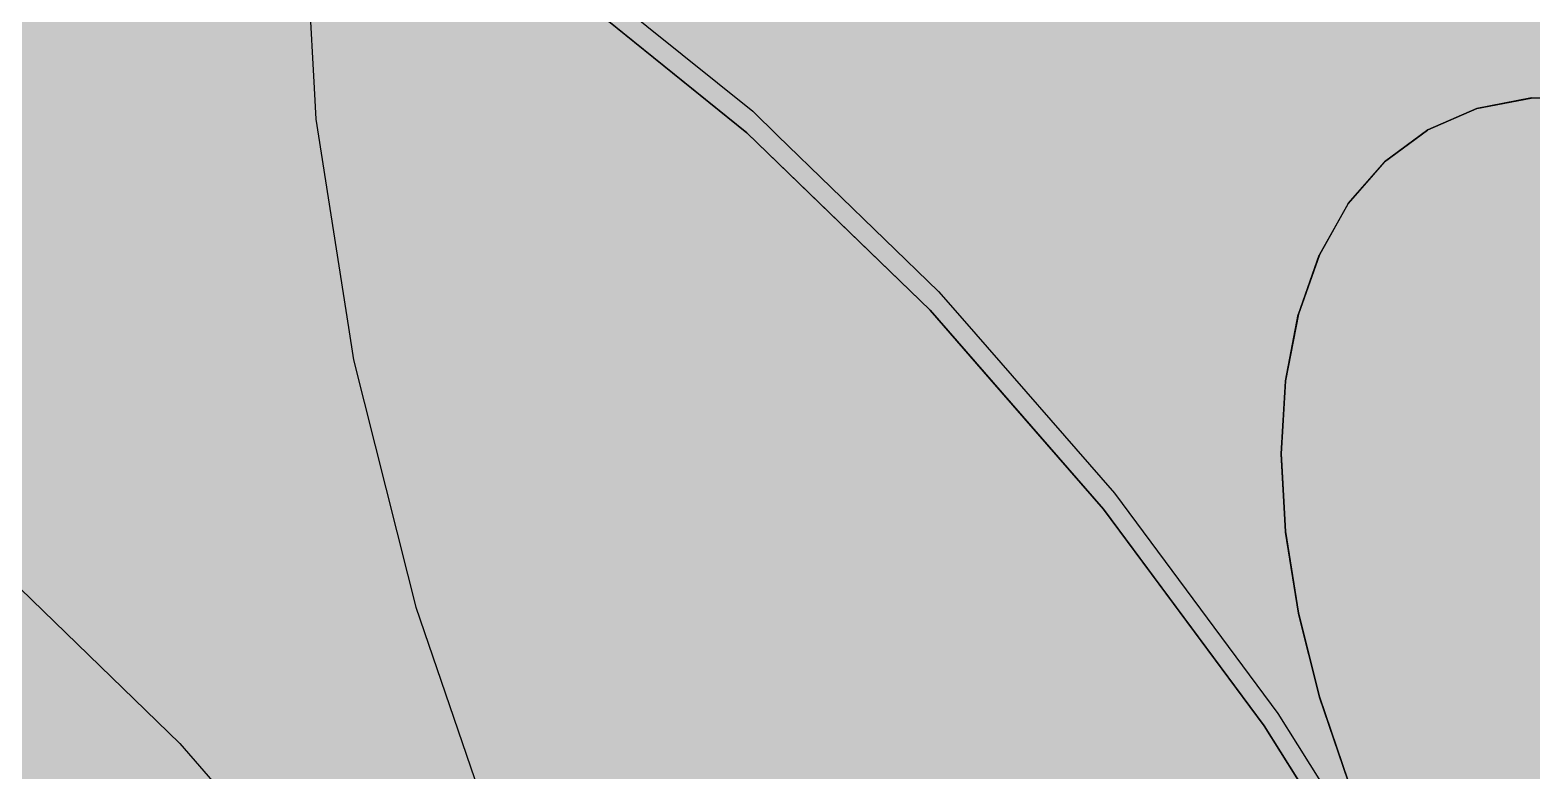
# Model space of a CAD drawing. Extents: x 0 to 420, y 0 to 297.
# Drawn here: x 279 to 298.11, y 219.6 to 229.03 of the extents above; entities that cross this region are included whole.
import ezdxf

# ---------------------------------------------------------------- set-up
doc = ezdxf.new("R2010")
doc.units = 0
doc.layers.add('SOMBRA', color=8, linetype='CONTINUOUS')
doc.layers.add('VISIBLE', color=7, linetype='CONTINUOUS')

msp = doc.modelspace()

# ---------------------------------------------------------------- linework, layer by layer
at = {"layer": 'SOMBRA', "color": 253}
for points in [[(297.7483, 229.0853), (294.0907, 244.1821), (298.7222, 228.5968)], [(298.7222, 228.5968), (294.0907, 244.1821), (296.4204, 243.7502)], [(298.7222, 228.5968), (296.4204, 243.7502), (299.6128, 228.15)], [(299.6128, 228.15), (296.4204, 243.7502), (298.8335, 242.9113)], [(282.6405, 233.5622), (282.5011, 231.1874), (272.9551, 225.676)], [(282.6405, 233.5622), (272.9551, 225.676), (273.0388, 227.1017)], [(273.0945, 228.0509), (282.6405, 233.5622), (273.0388, 227.1017)], [(282.5011, 231.1874), (282.4795, 230.8202), (272.9336, 225.3089)], [(282.5011, 231.1874), (272.9336, 225.3089), (272.9551, 225.676)], [(286.9307, 228.2504), (282.4795, 230.8202), (282.5011, 231.1874)], [(286.9307, 228.2504), (282.5011, 231.1874), (287.0536, 230.3434)], [(272.9336, 225.3089), (282.4795, 230.8202), (272.9893, 224.2954)], [(282.4795, 230.8202), (273.073, 222.7732), (272.9893, 224.2954)], [(282.4795, 230.8202), (282.6189, 228.2845), (273.073, 222.7732)], [(282.6189, 228.2845), (282.4795, 230.8202), (286.9307, 228.2504)], [(299.3493, 230.254), (299.0488, 230.5986), (290.5635, 225.6996)], [(286.9307, 228.2504), (287.0536, 230.3434), (289.9561, 228.2264)], [(289.9561, 228.2264), (287.0536, 230.3434), (290.2478, 229.7513)], [(299.3493, 230.254), (290.5635, 225.6996), (292.0024, 226.0123)], [(301.2886, 228.03), (299.3493, 230.254), (292.0024, 226.0123)], [(289.9561, 228.2264), (290.2478, 229.7513), (291.9855, 228.2104)], [(291.9855, 228.2104), (290.2478, 229.7513), (292.3905, 229.3541)], [(293.9738, 229.0606), (294.5876, 229.7669), (295.2294, 228.8278)], [(295.2294, 228.8278), (294.5876, 229.7669), (295.8881, 229.3148)], [(295.8881, 229.3148), (296.6392, 229.6418), (296.9782, 228.9358)], [(296.9782, 228.9358), (296.6392, 229.6418), (297.7483, 229.0853)], [(291.9855, 228.2104), (292.3905, 229.3541), (293.4851, 228.1985)], [(293.4851, 228.1985), (292.3905, 229.3541), (293.9738, 229.0606)], [(295.2294, 228.8278), (295.8881, 229.3148), (296.2819, 228.6327)], [(296.2819, 228.6327), (295.8881, 229.3148), (296.9782, 228.9358)], [(293.4851, 228.1985), (293.9738, 229.0606), (294.6743, 228.1891)], [(294.6743, 228.1891), (293.9738, 229.0606), (295.2294, 228.8278)], [(296.2819, 228.6327), (296.9782, 228.9358), (297.2061, 228.4614)], [(296.9782, 228.9358), (297.7483, 229.0853), (297.9355, 228.603)], [(297.2061, 228.4614), (296.9782, 228.9358), (297.9355, 228.603)], [(297.9355, 228.603), (297.7483, 229.0853), (298.7222, 228.5968)], [(294.6743, 228.1891), (295.2294, 228.8278), (295.6712, 228.1812)], [(295.6712, 228.1812), (295.2294, 228.8278), (296.2819, 228.6327)], [(295.6712, 228.1812), (296.2819, 228.6327), (296.5466, 228.1743)], [(296.5466, 228.1743), (296.2819, 228.6327), (297.2061, 228.4614)], [(297.2061, 228.4614), (297.9355, 228.603), (298.0512, 228.3047)], [(298.0512, 228.3047), (297.9355, 228.603), (298.8108, 228.2987)], [(297.9355, 228.603), (298.7222, 228.5968), (298.8108, 228.2987)], [(296.5466, 228.1743), (297.2061, 228.4614), (297.347, 228.1679)], [(297.347, 228.1679), (297.2061, 228.4614), (298.0512, 228.3047)], [(282.6189, 228.2845), (273.0945, 222.3811), (273.073, 222.7732)], [(282.6189, 228.2845), (282.6405, 227.8925), (273.0945, 222.3811)], [(287.0535, 226.0155), (282.6405, 227.8925), (282.6189, 228.2845)], [(287.0535, 226.0155), (282.6189, 228.2845), (286.9307, 228.2504)], [(287.0535, 226.0155), (286.9307, 228.2504), (289.8583, 226.5601)], [(289.8583, 226.5601), (286.9307, 228.2504), (289.9561, 228.2264)], [(289.8583, 226.5601), (289.9561, 228.2264), (291.7397, 226.9255)], [(291.7397, 226.9255), (289.9561, 228.2264), (291.9855, 228.2104)], [(291.7397, 226.9255), (291.9855, 228.2104), (293.13, 227.1955)], [(293.13, 227.1955), (291.9855, 228.2104), (293.4851, 228.1985)], [(293.13, 227.1955), (293.4851, 228.1985), (294.2325, 227.4096)], [(294.2325, 227.4096), (293.4851, 228.1985), (294.6743, 228.1891)], [(294.2325, 227.4096), (294.6743, 228.1891), (295.1567, 227.5891)], [(295.1567, 227.5891), (294.6743, 228.1891), (295.6712, 228.1812)], [(295.1567, 227.5891), (295.6712, 228.1812), (295.9682, 227.7466)], [(295.9682, 227.7466), (295.6712, 228.1812), (296.5466, 228.1743)], [(295.9682, 227.7466), (296.5466, 228.1743), (296.7102, 227.8907)], [(296.7102, 227.8907), (296.5466, 228.1743), (297.347, 228.1679)], [(297.347, 228.1679), (298.0512, 228.3047), (298.1066, 228.1619)], [(298.1066, 228.1619), (298.0512, 228.3047), (298.8532, 228.156)], [(298.0512, 228.3047), (298.8108, 228.2987), (298.8532, 228.156)], [(292.8033, 223.131), (301.2886, 228.03), (292.0024, 226.0123)], [(301.5672, 227.6543), (301.2886, 228.03), (292.8033, 223.131)], [(296.7102, 227.8907), (297.347, 228.1679), (297.4144, 228.0275)], [(296.7886, 227.7551), (296.7102, 227.8907), (297.4144, 228.0275)], [(297.4144, 228.0275), (297.347, 228.1679), (298.1066, 228.1619)], [(273.0945, 222.3811), (282.6405, 227.8925), (273.2607, 221.3207)], [(282.6405, 227.8925), (273.5102, 219.7278), (273.2607, 221.3207)], [(282.6405, 227.8925), (283.0562, 225.2392), (273.5102, 219.7278)], [(283.0562, 225.2392), (282.6405, 227.8925), (287.0535, 226.0155)], [(296.1518, 227.4779), (295.9682, 227.7466), (296.7102, 227.8907)], [(296.1518, 227.4779), (296.7102, 227.8907), (296.7886, 227.7551)], [(301.5672, 227.6543), (292.8033, 223.131), (294.2202, 223.4125)], [(303.365, 225.2291), (301.5672, 227.6543), (294.2202, 223.4125)], [(295.4808, 227.1858), (295.1567, 227.5891), (295.9682, 227.7466)], [(295.4808, 227.1858), (295.9682, 227.7466), (296.1518, 227.4779)], [(296.2397, 227.3493), (296.1518, 227.4779), (296.7886, 227.7551)], [(293.9113, 226.5026), (293.13, 227.1955), (294.2325, 227.4096)], [(293.9113, 226.5026), (294.2325, 227.4096), (294.747, 226.8664)], [(294.747, 226.8664), (294.2325, 227.4096), (295.1567, 227.5891)], [(294.747, 226.8664), (295.1567, 227.5891), (295.4808, 227.1858)], [(295.6813, 226.9364), (295.4808, 227.1858), (296.1518, 227.4779)], [(295.6813, 226.9364), (296.1518, 227.4779), (296.2397, 227.3493)], [(295.7772, 226.8171), (295.6813, 226.9364), (296.2397, 227.3493)], [(292.9144, 226.0687), (291.7397, 226.9255), (293.13, 227.1955)], [(292.9144, 226.0687), (293.13, 227.1955), (293.9113, 226.5026)], [(295.0928, 226.5013), (294.747, 226.8664), (295.4808, 227.1858)], [(295.0928, 226.5013), (295.4808, 227.1858), (295.6813, 226.9364)], [(291.6573, 225.5215), (289.8583, 226.5601), (291.7397, 226.9255)], [(291.6573, 225.5215), (291.7397, 226.9255), (292.9144, 226.0687)], [(294.4493, 226.0256), (293.9113, 226.5026), (294.747, 226.8664)], [(294.4493, 226.0256), (294.747, 226.8664), (295.0928, 226.5013)], [(295.3067, 226.2756), (295.0928, 226.5013), (295.6813, 226.9364)], [(295.3067, 226.2756), (295.6813, 226.9364), (295.7772, 226.8171)], [(295.409, 226.1675), (295.3067, 226.2756), (295.7772, 226.8171)], [(289.9561, 224.7809), (287.0535, 226.0155), (289.8583, 226.5601)], [(289.9561, 224.7809), (289.8583, 226.5601), (291.6573, 225.5215)], [(293.7164, 225.4837), (292.9144, 226.0687), (293.9113, 226.5026)], [(293.7164, 225.4837), (293.9113, 226.5026), (294.4493, 226.0256)], [(294.8109, 225.705), (294.4493, 226.0256), (295.0928, 226.5013)], [(294.8109, 225.705), (295.0928, 226.5013), (295.3067, 226.2756)], [(295.0345, 225.5067), (294.8109, 225.705), (295.3067, 226.2756)], [(295.0345, 225.5067), (295.3067, 226.2756), (295.409, 226.1675)], [(292.8422, 224.8374), (291.6573, 225.5215), (292.9144, 226.0687)], [(292.8422, 224.8374), (292.9144, 226.0687), (293.7164, 225.4837)], [(295.1415, 225.4118), (295.0345, 225.5067), (295.409, 226.1675)], [(287.4199, 223.6769), (283.0562, 225.2392), (287.0535, 226.0155)], [(287.4199, 223.6769), (287.0535, 226.0155), (289.9561, 224.7809)], [(292.0024, 226.0123), (290.5635, 225.6996), (290.864, 225.355)], [(292.8033, 223.131), (292.0024, 226.0123), (290.864, 225.355)], [(294.2686, 225.081), (293.7164, 225.4837), (294.4493, 226.0256)], [(294.2686, 225.081), (294.4493, 226.0256), (294.8109, 225.705)], [(294.6397, 224.8103), (294.2686, 225.081), (294.8109, 225.705)], [(294.6397, 224.8103), (294.8109, 225.705), (295.0345, 225.5067)], [(291.7397, 224.0223), (289.9561, 224.7809), (291.6573, 225.5215)], [(291.7397, 224.0223), (291.6573, 225.5215), (292.8422, 224.8374)], [(294.8692, 224.6429), (294.6397, 224.8103), (295.0345, 225.5067)], [(294.8692, 224.6429), (295.0345, 225.5067), (295.1415, 225.4118)], [(290.4553, 225.4604), (280.9093, 219.949), (291.2191, 224.5844)], [(293.6511, 224.3703), (292.8422, 224.8374), (293.7164, 225.4837)], [(293.6511, 224.3703), (293.7164, 225.4837), (294.2686, 225.081)], [(294.9791, 224.5628), (294.8692, 224.6429), (295.1415, 225.4118)], [(283.0562, 225.2392), (273.5745, 219.3176), (273.5102, 219.7278)], [(283.0562, 225.2392), (283.1204, 224.829), (273.5745, 219.3176)], [(287.4199, 223.6769), (283.1204, 224.829), (283.0562, 225.2392)], [(294.8798, 220.3301), (303.365, 225.2291), (294.2202, 223.4125)], [(303.6169, 224.8286), (303.365, 225.2291), (294.8798, 220.3301)], [(294.2081, 224.0488), (293.6511, 224.3703), (294.2686, 225.081)], [(294.2081, 224.0488), (294.2686, 225.081), (294.6397, 224.8103)], [(283.8054, 222.1036), (283.1204, 224.829), (287.4199, 223.6769)], [(290.2478, 222.9192), (287.4199, 223.6769), (289.9561, 224.7809)], [(290.2478, 222.9192), (289.9561, 224.7809), (291.7397, 224.0223)], [(292.9144, 223.5226), (291.7397, 224.0223), (292.8422, 224.8374)], [(292.9144, 223.5226), (292.8422, 224.8374), (293.6511, 224.3703)], [(294.5823, 223.8327), (294.2081, 224.0488), (294.6397, 224.8103)], [(294.5823, 223.8327), (294.6397, 224.8103), (294.8692, 224.6429)], [(303.6169, 224.8286), (294.8798, 220.3301), (296.27, 220.5868)], [(305.2426, 222.2437), (303.6169, 224.8286), (296.27, 220.5868)], [(283.1159, 217.4185), (291.2191, 224.5844), (280.9093, 219.949)], [(283.1159, 217.4185), (292.6619, 222.9298), (291.2191, 224.5844)], [(294.8138, 223.699), (294.5823, 223.8327), (294.8692, 224.6429)], [(294.8138, 223.699), (294.8692, 224.6429), (294.9791, 224.5628)], [(294.9246, 223.6351), (294.8138, 223.699), (294.9791, 224.5628)], [(293.7164, 223.1815), (292.9144, 223.5226), (293.6511, 224.3703)], [(293.7164, 223.1815), (293.6511, 224.3703), (294.2081, 224.0488)], [(291.9855, 222.4536), (290.2478, 222.9192), (291.7397, 224.0223)], [(291.9855, 222.4536), (291.7397, 224.0223), (292.9144, 223.5226)], [(294.2686, 222.9466), (293.7164, 223.1815), (294.2081, 224.0488)], [(294.2686, 222.9466), (294.2081, 224.0488), (294.5823, 223.8327)], [(294.6397, 222.7888), (294.2686, 222.9466), (294.5823, 223.8327)], [(294.6397, 222.7888), (294.5823, 223.8327), (294.8138, 223.699)], [(288.0236, 221.2748), (283.8054, 222.1036), (287.4199, 223.6769)], [(288.0236, 221.2748), (287.4199, 223.6769), (290.2478, 222.9192)], [(294.8692, 222.6912), (294.6397, 222.7888), (294.8138, 223.699)], [(294.8692, 222.6912), (294.8138, 223.699), (294.9246, 223.6351)], [(294.9791, 222.6445), (294.8692, 222.6912), (294.9246, 223.6351)], [(293.13, 222.1469), (291.9855, 222.4536), (292.9144, 223.5226)], [(294.2202, 223.4125), (292.8033, 223.131), (293.0819, 222.7553)], [(293.13, 222.1469), (292.9144, 223.5226), (293.7164, 223.1815)], [(294.8798, 220.3301), (294.2202, 223.4125), (293.0819, 222.7553)], [(293.9113, 221.9376), (293.13, 222.1469), (293.7164, 223.1815)], [(293.9113, 221.9376), (293.7164, 223.1815), (294.2686, 222.9466)], [(292.6619, 222.9298), (283.1159, 217.4185), (293.37, 221.9747)], [(290.7284, 221.0069), (288.0236, 221.2748), (290.2478, 222.9192)], [(290.7284, 221.0069), (290.2478, 222.9192), (291.9855, 222.4536)], [(294.4493, 221.7934), (293.9113, 221.9376), (294.2686, 222.9466)], [(294.4493, 221.7934), (294.2686, 222.9466), (294.6397, 222.7888)], [(294.8109, 221.6965), (294.4493, 221.7934), (294.6397, 222.7888)], [(294.8109, 221.6965), (294.6397, 222.7888), (294.8692, 222.6912)], [(295.0345, 221.6366), (294.8109, 221.6965), (294.8692, 222.6912)], [(295.0345, 221.6366), (294.8692, 222.6912), (294.9791, 222.6445)], [(295.1415, 221.608), (295.0345, 221.6366), (294.9791, 222.6445)], [(292.3905, 220.8423), (290.7284, 221.0069), (291.9855, 222.4536)], [(292.3905, 220.8423), (291.9855, 222.4536), (293.13, 222.1469)], [(288.0236, 221.2748), (283.9113, 221.6822), (283.8054, 222.1036)], [(293.4851, 220.7338), (292.3905, 220.8423), (293.13, 222.1469)], [(293.4851, 220.7338), (293.13, 222.1469), (293.9113, 221.9376)], [(296.7574, 217.3447), (305.2426, 222.2437), (296.27, 220.5868)], [(305.4636, 221.8253), (305.2426, 222.2437), (296.7574, 217.3447)], [(285.1616, 214.6591), (293.37, 221.9747), (283.1159, 217.4185)], [(285.1616, 214.6591), (294.7076, 220.1704), (293.37, 221.9747)], [(294.2325, 220.6598), (293.4851, 220.7338), (293.9113, 221.9376)], [(294.2325, 220.6598), (293.9113, 221.9376), (294.4493, 221.7934)], [(284.8538, 218.9312), (283.9113, 221.6822), (288.0236, 221.2748)], [(294.747, 220.6088), (294.2325, 220.6598), (294.4493, 221.7934)], [(294.747, 220.6088), (294.4493, 221.7934), (294.8109, 221.6965)], [(295.0928, 220.5746), (294.747, 220.6088), (294.8109, 221.6965)], [(295.0928, 220.5746), (294.8109, 221.6965), (295.0345, 221.6366)], [(305.4636, 221.8253), (296.7574, 217.3447), (298.1167, 217.5836)], [(295.3067, 220.5534), (295.0928, 220.5746), (295.0345, 221.6366)], [(295.3067, 220.5534), (295.0345, 221.6366), (295.1415, 221.608)], [(295.409, 220.5433), (295.3067, 220.5534), (295.1415, 221.608)], [(288.8543, 218.8503), (284.8538, 218.9312), (288.0236, 221.2748)], [(288.8543, 218.8503), (288.0236, 221.2748), (290.7284, 221.0069)], [(291.3897, 219.0767), (288.8543, 218.8503), (290.7284, 221.0069)], [(291.3897, 219.0767), (290.7284, 221.0069), (292.3905, 220.8423)], [(292.9477, 219.2159), (291.3897, 219.0767), (292.3905, 220.8423)], [(292.9477, 219.2159), (292.3905, 220.8423), (293.4851, 220.7338)], [(293.9738, 219.3075), (292.9477, 219.2159), (293.4851, 220.7338)], [(293.9738, 219.3075), (293.4851, 220.7338), (294.2325, 220.6598)], [(294.6743, 219.3701), (293.9738, 219.3075), (294.2325, 220.6598)], [(294.6743, 219.3701), (294.2325, 220.6598), (294.747, 220.6088)], [(295.1567, 219.4132), (294.6743, 219.3701), (294.747, 220.6088)], [(295.1567, 219.4132), (294.747, 220.6088), (295.0928, 220.5746)], [(296.27, 220.5868), (294.8798, 220.3301), (295.1317, 219.9296)], [(295.4808, 219.4421), (295.1567, 219.4132), (295.0928, 220.5746)], [(295.4808, 219.4421), (295.0928, 220.5746), (295.3067, 220.5534)], [(296.7574, 217.3447), (296.27, 220.5868), (295.1317, 219.9296)], [(295.6813, 219.46), (295.4808, 219.4421), (295.3067, 220.5534)], [(295.6813, 219.46), (295.3067, 220.5534), (295.409, 220.5433)], [(295.7772, 219.4686), (295.6813, 219.46), (295.409, 220.5433)], [(294.7076, 220.1704), (285.1616, 214.6591), (295.3479, 219.1523)]]:
    msp.add_solid(points, dxfattribs=at)
at = {"layer": 'SOMBRA', "color": 254}
for points in [[(283.1204, 236.0715), (282.7047, 233.8982), (273.1588, 228.3869)], [(283.1204, 236.0715), (273.1588, 228.3869), (273.4084, 229.6915)], [(282.7047, 233.8982), (282.6405, 233.5622), (273.0945, 228.0509)], [(282.7047, 233.8982), (273.0945, 228.0509), (273.1588, 228.3869)], [(278.3892, 233.3399), (268.8433, 227.8285), (279.2245, 233.0495)], [(271.2563, 226.9896), (279.2245, 233.0495), (268.8433, 227.8285)], [(271.2563, 226.9896), (280.8023, 232.5009), (279.2245, 233.0495)], [(288.1987, 227.9919), (296.684, 232.8908), (287.2163, 230.3606)], [(297.0012, 232.5833), (296.684, 232.8908), (288.1987, 227.9919)], [(297.0012, 232.5833), (288.1987, 227.9919), (289.6543, 228.3415)], [(299.0488, 230.5986), (297.0012, 232.5833), (289.6543, 228.3415)], [(280.8023, 232.5009), (271.2563, 226.9896), (281.6521, 232.0746)], [(273.7114, 225.758), (281.6521, 232.0746), (271.2563, 226.9896)], [(273.7114, 225.758), (283.2574, 231.2693), (281.6521, 232.0746)], [(283.2574, 231.2693), (273.7114, 225.758), (284.1072, 230.7143)], [(276.1665, 224.1547), (284.1072, 230.7143), (273.7114, 225.758)], [(276.1665, 224.1547), (285.7124, 229.6661), (284.1072, 230.7143)], [(290.5635, 225.6996), (299.0488, 230.5986), (289.6543, 228.3415)], [(288.1987, 227.9919), (287.2163, 230.3606), (286.0779, 229.7034)], [(285.7124, 229.6661), (276.1665, 224.1547), (286.5477, 228.992)], [(278.5796, 222.2073), (286.5477, 228.992), (276.1665, 224.1547)], [(278.5796, 222.2073), (288.1255, 227.7186), (286.5477, 228.992)], [(289.6543, 228.3415), (288.1987, 227.9919), (288.5159, 227.6843)], [(290.5635, 225.6996), (289.6543, 228.3415), (288.5159, 227.6843)], [(288.1255, 227.7186), (278.5796, 222.2073), (288.932, 226.9369)], [(280.9093, 219.949), (288.932, 226.9369), (278.5796, 222.2073)], [(280.9093, 219.949), (290.4553, 225.4604), (288.932, 226.9369)]]:
    msp.add_solid(points, dxfattribs=at)
at = {"layer": 'SOMBRA', "color": 252}
for points in [[(286.0779, 229.7034), (285.7124, 229.6661), (288.1255, 227.7186)], [(288.1987, 227.9919), (286.0779, 229.7034), (288.1255, 227.7186)], [(297.4109, 228.0259), (269.2114, 211.8334), (296.7886, 227.7551)], [(297.4109, 228.0259), (269.5539, 211.9825), (269.2114, 211.8334)], [(269.5539, 211.9825), (297.4109, 228.0259), (297.4144, 228.0275)], [(269.5539, 211.9825), (297.4144, 228.0275), (269.8373, 212.1058)], [(298.1026, 228.1611), (269.8373, 212.1058), (297.4144, 228.0275)], [(298.1026, 228.1611), (270.2161, 212.1794), (269.8373, 212.1058)], [(270.2161, 212.1794), (298.1026, 228.1611), (298.1066, 228.1619)], [(270.2161, 212.1794), (298.1066, 228.1619), (270.5294, 212.2402)], [(298.8489, 228.156), (270.5294, 212.2402), (298.1066, 228.1619)], [(298.8489, 228.156), (270.938, 212.237), (270.5294, 212.2402)], [(270.938, 212.237), (298.8489, 228.156), (298.8532, 228.156)], [(270.938, 212.237), (298.8532, 228.156), (271.276, 212.2343)], [(299.637, 228.0107), (271.276, 212.2343), (298.8532, 228.156)], [(299.637, 228.0107), (271.7074, 212.1544), (271.276, 212.2343)], [(271.7074, 212.1544), (299.637, 228.0107), (299.6415, 228.0099)], [(271.7074, 212.1544), (299.6415, 228.0099), (272.0643, 212.0882)], [(300.4532, 227.7277), (272.0643, 212.0882), (299.6415, 228.0099)], [(288.5159, 227.6843), (288.1987, 227.9919), (288.1255, 227.7186)], [(296.7854, 227.7527), (268.6625, 211.4276), (296.2397, 227.3493)], [(296.7854, 227.7527), (268.9629, 211.6497), (268.6625, 211.4276)], [(268.9629, 211.6497), (296.7854, 227.7527), (296.7886, 227.7551)], [(268.9629, 211.6497), (296.7886, 227.7551), (269.2114, 211.8334)], [(300.4532, 227.7277), (272.5111, 211.9329), (272.0643, 212.0882)], [(272.5111, 211.9329), (300.4532, 227.7277), (300.4579, 227.726)], [(272.5111, 211.9329), (300.4579, 227.726), (272.8808, 211.8043)], [(301.2838, 227.3117), (272.8808, 211.8043), (300.4579, 227.726)], [(288.5159, 227.6843), (288.1255, 227.7186), (290.4553, 225.4604)], [(290.5635, 225.6996), (288.5159, 227.6843), (290.4553, 225.4604)], [(296.2371, 227.3462), (268.2001, 210.8954), (295.7772, 226.8171)], [(296.2371, 227.3462), (268.4532, 211.1866), (268.2001, 210.8954)], [(268.4532, 211.1866), (296.2371, 227.3462), (296.2397, 227.3493)], [(268.4532, 211.1866), (296.2397, 227.3493), (268.6625, 211.4276)], [(301.2838, 227.3117), (273.3354, 211.5763), (272.8808, 211.8043)], [(273.3354, 211.5763), (301.2838, 227.3117), (301.2886, 227.3093)], [(273.3354, 211.5763), (301.2886, 227.3093), (273.7114, 211.3876)], [(302.1145, 226.77), (273.7114, 211.3876), (301.2886, 227.3093)], [(295.7751, 226.8133), (267.8319, 210.2458), (295.409, 226.1675)], [(295.7751, 226.8133), (268.0334, 210.6013), (267.8319, 210.2458)], [(268.0334, 210.6013), (295.7751, 226.8133), (295.7772, 226.8171)], [(268.0334, 210.6013), (295.7772, 226.8171), (268.2001, 210.8954)], [(302.1145, 226.77), (274.166, 211.0908), (273.7114, 211.3876)], [(274.166, 211.0908), (302.1145, 226.77), (302.1192, 226.7669)], [(274.166, 211.0908), (302.1192, 226.7669), (274.5421, 210.8452)], [(302.931, 226.1117), (274.5421, 210.8452), (302.1192, 226.7669)], [(295.4075, 226.1632), (267.5643, 209.4901), (295.1415, 225.4118)], [(295.4075, 226.1632), (267.7107, 209.9037), (267.5643, 209.4901)], [(267.7107, 209.9037), (295.4075, 226.1632), (295.409, 226.1675)], [(267.7107, 209.9037), (295.409, 226.1675), (267.8319, 210.2458)], [(302.931, 226.1117), (274.9889, 210.4846), (274.5421, 210.8452)], [(274.9889, 210.4846), (302.931, 226.1117), (302.9357, 226.108)], [(274.9889, 210.4846), (302.9357, 226.108), (275.3585, 210.1863)], [(303.7194, 225.3482), (275.3585, 210.1863), (302.9357, 226.108)], [(290.864, 225.355), (290.5635, 225.6996), (290.4553, 225.4604)], [(295.1405, 225.4069), (267.4019, 208.6411), (294.9791, 224.5628)], [(295.1405, 225.4069), (267.4908, 209.1058), (267.4019, 208.6411)], [(267.4908, 209.1058), (295.1405, 225.4069), (295.1415, 225.4118)], [(267.4908, 209.1058), (295.1415, 225.4118), (267.5643, 209.4901)], [(303.7194, 225.3482), (275.7899, 209.7681), (275.3585, 210.1863)], [(275.7899, 209.7681), (303.7194, 225.3482), (303.724, 225.3439)], [(275.7899, 209.7681), (303.724, 225.3439), (276.1468, 209.4222)], [(304.4663, 224.4926), (276.1468, 209.4222), (303.724, 225.3439)], [(290.864, 225.355), (290.4553, 225.4604), (292.6619, 222.9298)], [(292.8033, 223.131), (290.864, 225.355), (292.6619, 222.9298)], [(273.5745, 219.3176), (283.1204, 224.829), (273.8483, 218.2284)], [(283.1204, 224.829), (274.2595, 216.5922), (273.8483, 218.2284)], [(283.1204, 224.829), (283.8054, 222.1036), (274.2595, 216.5922)], [(294.9788, 224.5575), (267.3475, 207.7134), (294.9246, 223.6351)], [(294.9788, 224.5575), (267.3773, 208.2211), (267.3475, 207.7134)], [(267.3773, 208.2211), (294.9788, 224.5575), (294.9791, 224.5628)], [(267.3773, 208.2211), (294.9791, 224.5628), (267.4019, 208.6411)], [(304.4663, 224.4926), (276.5554, 208.9536), (276.1468, 209.4222)], [(276.5554, 208.9536), (304.4663, 224.4926), (304.4706, 224.4877)], [(276.5554, 208.9536), (304.4706, 224.4877), (276.8934, 208.566)], [(305.1587, 223.5594), (276.8934, 208.566), (304.4706, 224.4877)], [(267.3721, 207.2649), (294.9246, 223.6351), (267.3475, 207.7134)], [(267.3721, 207.2649), (294.9249, 223.6294), (294.9246, 223.6351)], [(294.9249, 223.6294), (267.3721, 207.2649), (267.4019, 206.7228)], [(294.9249, 223.6294), (267.4019, 206.7228), (294.9791, 222.6445)], [(305.1587, 223.5594), (277.2722, 208.055), (276.8934, 208.566)], [(277.2722, 208.055), (305.1587, 223.5594), (305.1627, 223.554)], [(277.2722, 208.055), (305.1627, 223.554), (277.5856, 207.6324)], [(305.785, 222.5646), (277.5856, 207.6324), (305.1627, 223.554)], [(293.0819, 222.7553), (292.8033, 223.131), (292.6619, 222.9298)], [(293.0819, 222.7553), (292.6619, 222.9298), (294.7076, 220.1704)], [(267.4754, 206.2535), (294.9791, 222.6445), (267.4019, 206.7228)], [(267.4754, 206.2535), (294.98, 222.6385), (294.9791, 222.6445)], [(294.98, 222.6385), (267.4754, 206.2535), (267.5643, 205.6863)], [(294.98, 222.6385), (267.5643, 205.6863), (295.1415, 221.608)], [(294.8798, 220.3301), (293.0819, 222.7553), (294.7076, 220.1704)], [(305.785, 222.5646), (277.9281, 207.0878), (277.5856, 207.6324)], [(277.9281, 207.0878), (305.785, 222.5646), (305.7886, 222.5589)], [(277.9281, 207.0878), (305.7886, 222.5589), (278.2114, 206.6372)], [(306.3343, 221.5253), (278.2114, 206.6372), (305.7886, 222.5589)], [(283.8054, 222.1036), (274.3654, 216.1708), (274.2595, 216.5922)], [(283.8054, 222.1036), (283.9113, 221.6822), (274.3654, 216.1708)], [(276.421, 210.0283), (280.9093, 219.949), (278.5796, 222.2073)], [(274.3654, 216.1708), (283.9113, 221.6822), (274.742, 215.0714)], [(283.9113, 221.6822), (275.3078, 213.4199), (274.742, 215.0714)], [(283.9113, 221.6822), (284.8538, 218.9312), (275.3078, 213.4199)], [(267.6854, 205.2043), (295.1415, 221.608), (267.5643, 205.6863)], [(267.6854, 205.2043), (295.143, 221.6019), (295.1415, 221.608)], [(295.143, 221.6019), (267.6854, 205.2043), (267.8319, 204.6216)], [(295.143, 221.6019), (267.8319, 204.6216), (295.409, 220.5433)], [(306.3343, 221.5253), (278.5118, 206.0683), (278.2114, 206.6372)], [(278.5118, 206.0683), (306.3343, 221.5253), (306.3375, 221.5193)], [(278.5118, 206.0683), (306.3375, 221.5193), (278.7603, 205.5977)], [(306.7973, 220.4592), (278.7603, 205.5977), (306.3375, 221.5193)], [(267.9986, 204.135), (295.409, 220.5433), (267.8319, 204.6216)], [(267.9986, 204.135), (295.4112, 220.5371), (295.409, 220.5433)], [(295.4112, 220.5371), (267.9986, 204.135), (268.2001, 203.5469)], [(295.4112, 220.5371), (268.2001, 203.5469), (295.7772, 219.4686)], [(306.7973, 220.4592), (279.0134, 205.0141), (278.7603, 205.5977)], [(279.0134, 205.0141), (306.7973, 220.4592), (306.7999, 220.4531)], [(279.0134, 205.0141), (306.7999, 220.4531), (279.2228, 204.5314)], [(307.166, 219.3846), (279.2228, 204.5314), (306.7999, 220.4531)], [(295.1317, 219.9296), (294.8798, 220.3301), (294.7076, 220.1704)], [(295.1317, 219.9296), (294.7076, 220.1704), (296.5574, 217.2293)], [(277.5302, 209.4719), (280.9093, 219.949), (276.421, 210.0283)], [(277.5302, 209.4719), (283.1159, 217.4185), (280.9093, 219.949)], [(296.7574, 217.3447), (295.1317, 219.9296), (296.5574, 217.2293)]]:
    msp.add_solid(points, dxfattribs=at)
at = {"layer": 'VISIBLE'}
for p, q in [((282.4795, 230.8202), (282.6189, 228.2845)), ((286.0779, 229.7034), (288.1987, 227.9919)), ((286.5477, 228.992), (285.7124, 229.6661)), ((285.7124, 229.6661), (288.1255, 227.7186)), ((288.1255, 227.7186), (286.5477, 228.992)), ((282.6189, 228.2845), (282.6405, 227.8925)), ((288.1987, 227.9919), (288.5159, 227.6843)), ((297.4144, 228.0275), (296.7886, 227.7551)), ((296.7886, 227.7551), (297.4109, 228.0259)), ((297.4109, 228.0259), (297.4144, 228.0275)), ((298.1066, 228.1619), (297.4144, 228.0275)), ((297.4144, 228.0275), (298.1026, 228.1611)), ((298.1026, 228.1611), (298.1066, 228.1619)), ((298.8532, 228.156), (298.1066, 228.1619)), ((298.1066, 228.1619), (298.8489, 228.156)), ((282.6405, 227.8925), (283.0562, 225.2392)), ((288.932, 226.9369), (288.1255, 227.7186)), ((288.1255, 227.7186), (290.4553, 225.4604)), ((288.5159, 227.6843), (290.5635, 225.6996)), ((296.7886, 227.7551), (296.2397, 227.3493)), ((296.2397, 227.3493), (296.7854, 227.7527)), ((296.7854, 227.7527), (296.7886, 227.7551)), ((296.2397, 227.3493), (295.7772, 226.8171)), ((295.7772, 226.8171), (296.2371, 227.3462)), ((296.2371, 227.3462), (296.2397, 227.3493)), ((290.4553, 225.4604), (288.932, 226.9369)), ((295.7772, 226.8171), (295.409, 226.1675)), ((295.409, 226.1675), (295.7751, 226.8133)), ((295.7751, 226.8133), (295.7772, 226.8171)), ((295.409, 226.1675), (295.1415, 225.4118)), ((295.1415, 225.4118), (295.4075, 226.1632)), ((295.4075, 226.1632), (295.409, 226.1675)), ((290.5635, 225.6996), (290.864, 225.355)), ((291.2191, 224.5844), (290.4553, 225.4604)), ((290.4553, 225.4604), (292.6619, 222.9298)), ((290.864, 225.355), (292.8033, 223.131)), ((295.1415, 225.4118), (294.9791, 224.5628)), ((294.9791, 224.5628), (295.1405, 225.4069)), ((295.1405, 225.4069), (295.1415, 225.4118)), ((283.0562, 225.2392), (283.1204, 224.829)), ((283.1204, 224.829), (283.8054, 222.1036)), ((292.6619, 222.9298), (291.2191, 224.5844)), ((294.9791, 224.5628), (294.9246, 223.6351)), ((294.9246, 223.6351), (294.9788, 224.5575)), ((294.9788, 224.5575), (294.9791, 224.5628)), ((294.9246, 223.6351), (294.9791, 222.6445)), ((294.9249, 223.6294), (294.9246, 223.6351)), ((294.9791, 222.6445), (294.9249, 223.6294)), ((292.8033, 223.131), (293.0819, 222.7553)), ((293.37, 221.9747), (292.6619, 222.9298)), ((292.6619, 222.9298), (294.7076, 220.1704)), ((293.0819, 222.7553), (294.8798, 220.3301)), ((294.9791, 222.6445), (295.1415, 221.608)), ((294.98, 222.6385), (294.9791, 222.6445)), ((295.1415, 221.608), (294.98, 222.6385)), ((278.5796, 222.2073), (280.9093, 219.949)), ((283.8054, 222.1036), (283.9113, 221.6822)), ((294.7076, 220.1704), (293.37, 221.9747)), ((283.9113, 221.6822), (284.8538, 218.9312)), ((295.1415, 221.608), (295.409, 220.5433)), ((295.143, 221.6019), (295.1415, 221.608)), ((295.409, 220.5433), (295.143, 221.6019)), ((295.409, 220.5433), (295.7772, 219.4686)), ((295.4112, 220.5371), (295.409, 220.5433)), ((295.7772, 219.4686), (295.4112, 220.5371)), ((295.3479, 219.1523), (294.7076, 220.1704)), ((294.7076, 220.1704), (296.5574, 217.2293)), ((294.8798, 220.3301), (295.1317, 219.9296)), ((280.9093, 219.949), (283.1159, 217.4185)), ((295.1317, 219.9296), (296.7574, 217.3447))]:
    msp.add_line(p, q, dxfattribs=at)

doc.saveas('drawing.dxf')
